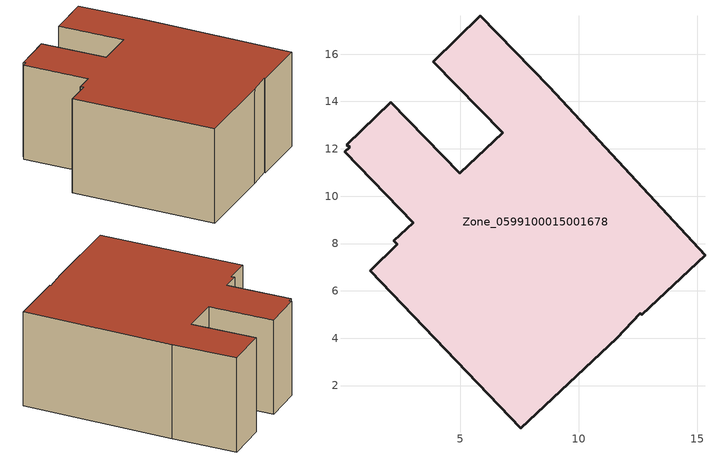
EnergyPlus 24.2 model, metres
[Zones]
Zone_0599100015001678
 floor ground (C_G): 2.34,7.96 2.19,8.11 3.01,8.88 0.1,11.87 0.32,12.07 0.2,12.18 2.07,13.97 4.97,10.97 6.78,12.67 3.85,15.68 5.85,17.61 8.76,14.62 15.33,7.51 12.65,5 12.6,5.06 11.6,4.01 7.54,0.21 1.19,6.85 z0.8
 wall outside (C_F): 3.85,15.68 6.78,12.67 4.97,10.97 2.07,13.97 0.2,12.18 0.32,12.07 0.1,11.87 3.01,8.88 2.19,8.11 2.34,7.96 1.19,6.85 7.54,0.21 11.6,4.01 12.6,5.06 12.65,5 15.33,7.51 8.76,14.62 5.85,17.61 3.85,15.68 z0.8:7.04
 roof outside (C_R): 2.19,8.11 2.34,7.96 1.19,6.85 7.54,0.21 11.6,4.01 12.6,5.06 12.65,5 15.33,7.51 8.76,14.62 5.85,17.61 3.85,15.68 6.78,12.67 4.97,10.97 2.07,13.97 0.2,12.18 0.32,12.07 0.1,11.87 3.01,8.88 z7.04
[BUILDING]
Pand.0599100015001678: North Axis=0; Terrain=City; Loads Convergence Tolerance Value=0.04; Temperature Convergence Tolerance Value=0.4; Solar Distribution=FullExterior; Maximum Number of Warmup Days=25; Minimum Number of Warmup Days=1
[Site:Location]
Rotterdam.The.Hague.AP_ZH_NLD Design_Conditions: Latitude=51.96; Longitude=4.45; Time Zone=1; Elevation=-4.5
[SITE:GROUNDTEMPERATURE:BUILDINGSURFACE]
18, 18, 18, 18, 18, 18, 18, 18, 18, 18, 18, 18
[MATERIAL] Thermal Absorptance=0.9; Solar Absorptance=0.7; Visible Absorptance=0.7
Name | Roughness | Thickness | Conductivity | Density | Specific Heat
G.TI.1975-1991 | MediumSmooth | 0.15 | 0.288461 | 540 | 1210
F.TI.1975-1991 | Rough | 0.3 | 0.230769 | 1920 | 840
R.TI.1975-1991 | MediumRough | 0.2 | 0.153846 | 1500 | 1000
[CONSTRUCTION]
C_G: G.TI.1975-1991
C_F: F.TI.1975-1991
C_R: R.TI.1975-1991
[ZONE]
Zone_0599100015001678: Type=1; Multiplier=1; Ceiling Height=Autocalculate; Volume=Autocalculate; Floor Area=autocalculate; Part of Total Floor Area=Yes
[ZONEINFILTRATION:DESIGNFLOWRATE]
Infil_Zone_0599100015001678: Zone or ZoneList or Space or SpaceList=Zone_0599100015001678; Schedule=AlwaysOn; Design Flow Rate Calculation Method=Flow/Area; Flow Rate per Floor Area=0.003; Constant Term Coefficient=1; Temperature Term Coefficient=0; Velocity Term Coefficient=0; Velocity Squared Term Coefficient=0
[HVACTEMPLATE:ZONE:IDEALLOADSAIRSYSTEM]
Zone_0599100015001678: Maximum Heating Supply Air Temperature=50; Minimum Cooling Supply Air Temperature=13; Maximum Heating Supply Air Humidity Ratio=0.0156; Minimum Cooling Supply Air Humidity Ratio=0.0077; Heating Limit=NoLimit; Cooling Limit=NoLimit; Dehumidification Control Type=ConstantSensibleHeatRatio; Cooling Sensible Heat Ratio=0.7; Dehumidification Setpoint=60; Humidification Control Type=None; Humidification Setpoint=30; Outdoor Air Method=None; Outdoor Air Flow Rate per Person=0.00944; Outdoor Air Flow Rate per Zone Floor Area=0; Outdoor Air Flow Rate per Zone=0; Demand Controlled Ventilation Type=None; Outdoor Air Economizer Type=NoEconomizer; Heat Recovery Type=None; Sensible Heat Recovery Effectiveness=0.7; Latent Heat Recovery Effectiveness=0.65
[ZONECONTROL:THERMOSTAT]
ThermostatControl_Zone_0599100015001678: Zone or ZoneList=Zone_0599100015001678; Control Type Schedule=DualSetpointControlType; Control 1=Thermostat_Zone_0599100015001678; Temperature Difference Between Cutout And Setpoint=0
[THERMOSTATSETPOINT:DUALSETPOINT]
Thermostat_Zone_0599100015001678: Heating Setpoint Temperature Schedule=HeatingSetpoint_Zone_0599100015001678; Cooling Setpoint Temperature Schedule=CoolingSetpoint_Zone_0599100015001678
[SCHEDULE:COMPACT]
HeatingSetpoint_Zone_0599100015001678: Through: 12/31, For: AllDays, Until: 24:00, 21
CoolingSetpoint_Zone_0599100015001678: Through: 12/31, For: AllDays, Until: 24:00, 24
DualSetpointControlType: Through: 12/31, For: AllDays, Until: 24:00, 4
AlwaysOn: Through: 12/31, For: AllDays, Until: 24:00, 1
